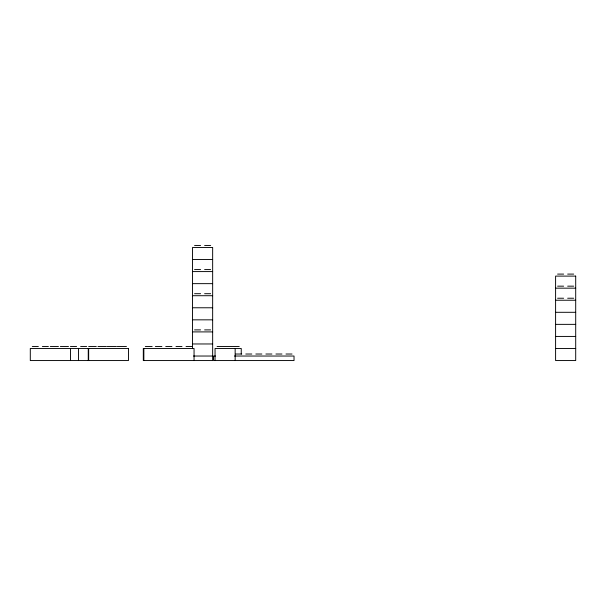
<?xml version="1.0" encoding="UTF-8"?>
<svg xmlns="http://www.w3.org/2000/svg" width="606" height="606" viewBox="0 0 606 606"><rect width="100%" height="100%" fill="white"/><g stroke="black" fill="none" stroke-linecap="round" stroke-linejoin="round"><path stroke-width="0.91" d="M194.564 245.445L200.594 245.445M204.616 245.445L210.646 245.445M192.549 259.519L212.653 259.519M194.564 269.572L200.594 269.572M204.616 269.572L210.646 269.572M192.549 271.586L212.653 271.586M557.603 274.094L563.633 274.094M567.655 274.094L573.693 274.094M192.549 283.646L212.653 283.646M557.603 286.161L563.633 286.161M567.655 286.161L573.693 286.161M555.596 288.168L575.7 288.168M194.564 293.698L200.594 293.698M204.616 293.698L210.646 293.698M192.549 295.713L212.653 295.713M557.603 298.228L563.633 298.228M567.655 298.228L573.693 298.228M555.596 300.235L575.7 300.235M192.549 307.772L212.653 307.772M555.596 312.302L575.7 312.302M192.549 319.839L212.653 319.839M555.596 324.361L575.7 324.361M194.564 329.891L200.594 329.891M204.616 329.891L210.646 329.891M192.549 331.906L212.653 331.906M555.596 336.428L575.7 336.428M192.549 343.966L212.653 343.966M32.307 346.48L38.345 346.48M42.367 346.48L48.397 346.48M50.306 346.48L58.449 346.48M60.365 346.48L68.501 346.48M70.417 346.48L76.598 346.48M80.613 346.48L86.65 346.48M88.643 346.48L96.293 346.48M97.96 346.48L106.353 346.48M107.194 346.48L116.405 346.48M117.246 346.48L126.457 346.48M145.326 346.48L152.151 346.48M155.378 346.48L161.885 346.48M165.726 346.48L171.937 346.48M175.96 346.48L181.989 346.48M186.012 346.48L192.041 346.48M217.062 346.48L239.234 346.48M555.596 348.495L575.7 348.495M235.711 354.025L241.749 354.025M245.771 354.025L251.801 354.025M255.823 354.025L261.853 354.025M265.875 354.025L271.905 354.025M275.927 354.025L281.957 354.025M285.979 354.025L292.016 354.025M193.465 356.033L212.653 356.033M215.486 356.033L213.592 356.033L213.592 360.555L294.024 360.555L294.024 356.033L234.416 356.033M241.249 354.063L241.249 348.495L215.047 348.495L215.047 360.555M235.158 348.495L235.158 360.555M194.056 360.555L194.056 348.495L143.311 348.495L143.311 360.555L212.653 360.555L212.653 247.453L192.549 247.453L192.549 348.609M143.789 348.495L143.789 360.555M143.607 348.495L143.607 360.555M88.658 348.495L88.658 360.555M88.256 348.495L88.256 360.555M78.454 348.495L78.454 360.555M70.516 348.495L70.516 360.555M575.7 276.109L555.596 276.109L555.596 360.555L575.7 360.555L575.7 276.109M128.464 348.495L30.3 348.495L30.3 360.555L128.464 360.555L128.464 348.495"/></g></svg>
